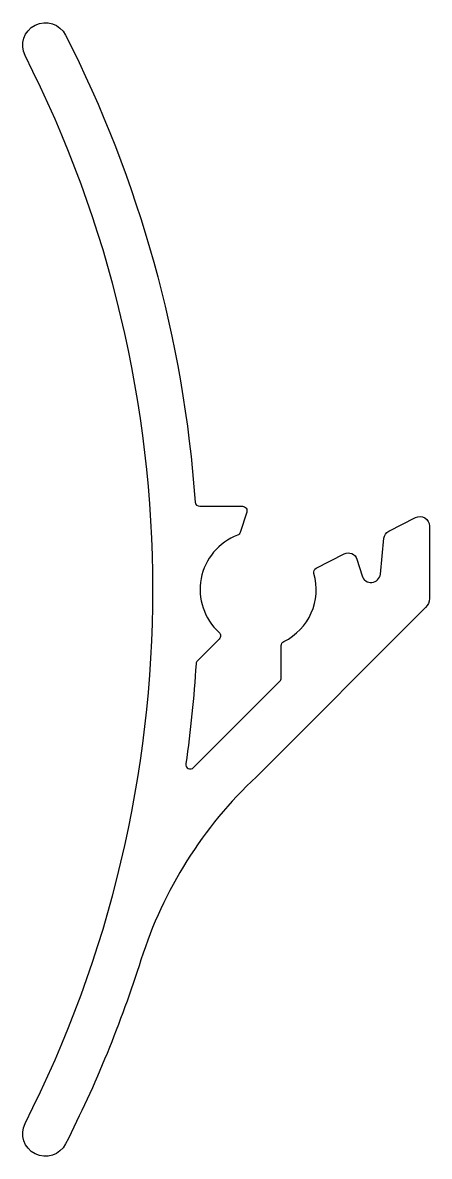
# Model space of a CAD drawing. Extents: x 435.3 to 446.7, y 688.7 to 720.5.
import ezdxf

# ---------------------------------------------------------------- set-up
doc = ezdxf.new("R2010")
doc.units = 0
doc.layers.get('0').update_dxf_attribs({"linetype": 'CONTINUOUS'})

msp = doc.modelspace()

# ---------------------------------------------------------------- linework, layer by layer
at = {"color": 7, "linetype": 'CONTINUOUS'}
msp.add_lwpolyline([(446.624, 704.088), (441.885, 699.35, 0.128389), (438.653, 694.224, -0.040702), (436.541, 689.066, -1), (435.409, 689.641, 0.23939), (435.409, 719.546, -1), (436.541, 720.121, -0.099949), (440.171, 707.042, 0.393434), (440.298, 706.924), (441.496, 706.924, -0.509525), (441.616, 706.758), (441.433, 706.193, -0.227363), (441.357, 706.114, 0.559812), (440.84, 703.391, -0.428217), (440.844, 703.207), (440.232, 702.595, 0.183179), (440.195, 702.513, -0.020536), (439.909, 699.712, 0.721121), (440.125, 699.604), (442.544, 702.023, 0.198912), (442.581, 702.113), (442.581, 703.021, -0.285686), (442.652, 703.135, 0.36335), (443.495, 705.044, -0.359523), (443.56, 705.193), (444.344, 705.592, -0.466277), (444.702, 705.44), (444.845, 704.973, 0.818671), (445.356, 705.023), (445.458, 706.029, -0.255039), (445.595, 706.23), (446.34, 706.609, -0.560027), (446.728, 706.371), (446.728, 704.339, -0.198912)], format="xyb", close=True, dxfattribs=at)

doc.saveas('drawing.dxf')
